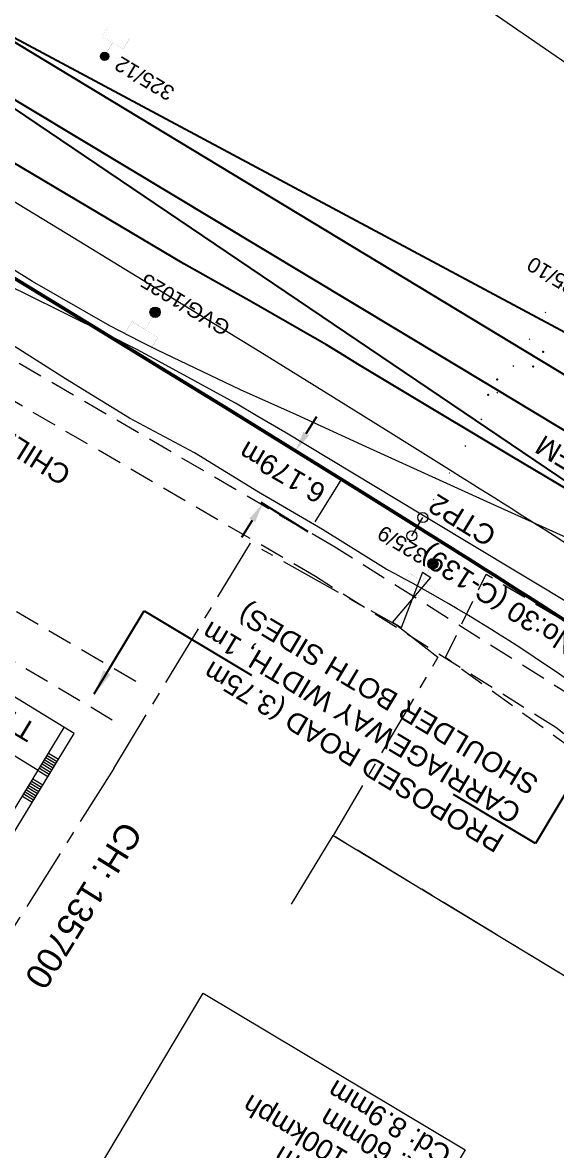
# Model space of a CAD drawing. Header units: metres. Extents: x 560405 to 1249476, y 3385111 to 6787087.
# Drawn here: x 623897.8 to 623951, y 3393837.5 to 3393949.8 of the extents above; entities that cross this region are included whole.
import ezdxf

# ---------------------------------------------------------------- set-up
doc = ezdxf.new("R2010")
doc.units = ezdxf.units.M
doc.header["$MEASUREMENT"] = 0
doc.header["$PDSIZE"] = 0.05
for name, pattern in [('ACAD_ISO07W100', [3, 0, -3]), ('CENTER', [2, 1.25, -0.25, 0.25, -0.25]), ('DASHED', [0.75, 0.5, -0.25])]:
    doc.linetypes.add(name, pattern=pattern)
doc.layers.get('Defpoints').update_dxf_attribs({"color": 5, "lineweight": 0})
for name, color, linetype, lineweight in [('Cardinal_Leader', 10, 'Continuous', 0), ('Cart Track', 34, 'Continuous', 0), ('Commercial Building Pucca', 7, 'Continuous', 13), ('DOTED LINE', 7, 'ACAD_ISO07W100', 18), ('Exg track', 7, 'Continuous', 0), ('Existing IR Track', 143, 'Continuous', 0), ('Existing Railway Boundary', 7, 'CENTER', 0), ('Gate', 7, 'Continuous', 13), ('Grill', 7, 'Continuous', 13), ('OHE MAST', 7, 'Continuous', 0), ('OHE MAST TEXT', 7, 'Continuous', 0), ('Parking Area', 7, 'Continuous', 13), ('Proposed Chainage', 10, 'Continuous', 0), ('Proposed Curve_Details', 10, 'Continuous', 0), ('PROPOSED DFCC TRACK', 1, 'Continuous', 0), ('PROPOSED FEATURES', 1, 'Continuous', 0), ('proposed structure', 1, 'Continuous', 0), ('Proposed TPTC Chainages', 10, 'Continuous', 0), ('Text', 7, 'Continuous', 0)]:
    doc.layers.add(name, color=color, linetype=linetype, lineweight=lineweight)
for name, color, linetype in [('Dimension', 10, 'Continuous'), ('OP-3 CH UP', 7, 'Continuous'), ('Point Code', 7, 'Continuous'), ('PROPOSED ROADS', 10, 'DASHED')]:
    doc.layers.add(name, color=color, linetype=linetype)
doc.styles.add('ARIAL', font='arial.ttf')
doc.styles.get("Standard").update_dxf_attribs({"font": 'arial.ttf'})
doc.styles.add('Style-Arial', font='arial.ttf')
doc.linetypes.add('F-LINE', pattern='A,0.6,["X",Standard,S=0.3,R=0,X=0,Y=-0.15],0.1', length=0.7)
doc.dimstyles.new('ISO-25', dxfattribs={"dimtxt": 2.5, "dimasz": 2.5, "dimexe": 1.25, "dimexo": 0.625, "dimtad": 1, "dimdec": 3, "dimtxsty": 'Standard', "dimcen": 2.5, "dimadec": 0, "dimazin": 0, "dimtfac": 1, "dimtdec": 3, "dimtmove": 0, "dimatfit": 3, "dimfxl": 1, "dimarcsym": 0})
doc.dimstyles.get("Standard").update_dxf_attribs({"dimtxt": 2.5, "dimasz": 2.5, "dimexe": 0.18, "dimexo": 0.0625, "dimgap": 0.09, "dimtad": 0, "dimtih": 1, "dimtoh": 1, "dimdec": 3, "dimzin": 0, "dimdsep": 46, "dimtxsty": 'Standard', "dimcen": 0.09, "dimaunit": 1, "dimadec": 4, "dimazin": 0, "dimtfac": 1, "dimtdec": 3, "dimtofl": 0, "dimtmove": 0, "dimatfit": 3, "dimfxl": 1, "dimtolj": 1, "dimtzin": 0, "dimarcsym": 0})

# ---------------------------------------------------------------- blocks, each defined once
blk = doc.blocks.new('GT')
at = {"layer": 'Gate'}
for p, q in [((-0.5, -0.5), (-0.5, 0.5)), ((-0.5, 0.5), (0.5, -0.5)), ((0.5, 0.5), (0.5, -0.5))]:
    blk.add_line(p, q, dxfattribs=at)
at = {"layer": 'Gate', "flags": 128}
blk.add_lwpolyline([(0.5, 0.5), (-0.5, -0.5)], dxfattribs=at)
blk = doc.blocks.new('OHE MAST')
h = blk.add_hatch(color=256)
edge = h.paths.add_edge_path()
edge.add_arc((0, 0), 0.4115136487034073, 0, 360)
at = {"lineweight": 13, "const_width": 0.008, "flags": 128}
for points in [[(1.200000000093132, 2.8), (1.200000000093132, 1.6), (-1.199999999906868, 1.6), (-1.199999999906868, 2.8)], [(9.313225746154786e-11, 1.6), (0, 0)]]:
    blk.add_lwpolyline(points, dxfattribs=at)
blk.add_circle((0, 0), 0.4115136487034073)
blk = doc.blocks.new('A$C20F04588')
at = {"layer": 'proposed structure', "color": 1, "extrusion": (0.002465381482220975, -0.0006171628709715249, 0.9999967704968541)}
for p, q in [((1.860701013356447e-05, 15.70212181378156, -0.2982071470318307), (9.320857803453691, 30.94285662006587, -0.311780599572721)), ((8.606279096682556, 27.57026456482708, -0.3121003300889871), (7.625211154692806, 28.17026282660663, -0.309311317694251)), ((8.736713454243727, 27.78354101069272, -0.3122902748488645), (7.755645511788316, 28.3835392720066, -0.3095012624541283)), ((7.954107308411039, 26.50388233643025, -0.3111506062896003), (6.973039365955628, 27.1038805982098, -0.3083615938948642)), ((8.08454166597221, 26.71715878229588, -0.3113405510494777), (7.1034737235168, 27.31715704360977, -0.3085515386547415)), ((8.214976023999043, 26.93043522816151, -0.311530495809355), (7.233908081543632, 27.5304334894754, -0.3087414834146189)), ((8.345410381094553, 27.14371167356148, -0.3117204405692324), (7.364342438639142, 27.74370993487537, -0.3089314281744963)), ((8.475844739121385, 27.35698811942711, -0.3119103853291098), (7.494776796665974, 27.956986380741, -0.3091213729343736)), ((7.171501163044013, 25.22422366263345, -0.3100109377304067), (6.190433220588602, 25.82422192394733, -0.3072219253356705)), ((7.693238593288697, 26.07732944563031, -0.3107707167698455), (6.712170650833286, 26.6773277069442, -0.3079817043751094)), ((7.823672950849868, 26.29060589103028, -0.3109606615297229), (6.842605008394457, 26.89060415234417, -0.3081716491349868)), ((6.519329374772497, 24.15784143470228, -0.3090612139310198), (5.538261432317086, 24.75783969601616, -0.3062722015362837)), ((6.649763731868006, 24.37111788010225, -0.3092511586908971), (5.668695789878257, 24.97111614141613, -0.306462146296161)), ((6.780198089894839, 24.58439432596788, -0.3094411034507745), (5.799130147439428, 25.18439258728176, -0.3066520910560384)), ((6.910632447921671, 24.79767077136785, -0.3096310482106519), (5.92956450546626, 25.39766903314739, -0.3068420358159158)), ((7.041066805017181, 25.01094721723348, -0.3098209929705293), (6.05999886256177, 25.61094547854736, -0.3070319805757932)), ((6.128026301623322, 23.51801209803671, -0.3084913796513877), (5.146958359633572, 24.11801035888493, -0.3057023672566516)), ((6.258460659184493, 23.73128854297101, -0.3086813244112651), (5.277392716729082, 24.33128680475056, -0.3058923120165289)), ((6.388895016745664, 23.94456498883665, -0.3088712691711424), (5.407827074755915, 24.54456325061619, -0.3060822567764063)), ((3.837598981452174, 19.77287771180272, -0.3051559496678246), (2.856531038996764, 20.37287597358227, -0.3023669372731459))]:
    blk.add_line(p, q, dxfattribs=at)
at = {"layer": 'proposed structure', "color": 1, "extrusion": (-0.001672891852247314, 0.001913224689593059, 0.9999967704968541)}
for p, q in [((3.126199162798002, 18.61096316296607, -0.3715439667275334), (10.2981537617743, 30.34239185694605, -0.3819909550747762)), ((18.33521621965338, 25.42899129074067, -0.359145305719703), (9.319521536817774, 30.9406716581434, -0.3847727536207131)), ((15.72723935812246, 21.16302806325257, -0.3553464105221557), (7.690176900243387, 26.07642862945795, -0.3781920598772288)), ((34.9980431626318, 15.24229139089584, -0.311780599572721), (18.33521621965338, 25.42899129074067, -0.359145305719703)), ((6.345118301920593, 19.4092172938399, -0.3676862901801902), (4.357182471081614, 20.62452762480825, -0.3733370718147526)), ((6.345118301920593, 19.4092172938399, -0.3676862901801902), (6.874537604860961, 20.27520782919601, -0.3684574659053029)), ((10.93572840094566, 17.79242792492732, -0.3569133798193679), (6.874537604860961, 20.27520782919601, -0.368457465905325)), ((15.72723935812246, 21.16302806325257, -0.3553464105221557), (9.538510265527293, 11.03989732498303, -0.3463316322183828)), ((14.10246977338102, 18.50533297285438, -0.3529796988140907), (21.74706421315204, 13.83186491811648, -0.331249654416889)), ((10.6416844780324, 12.84439976979047, -0.3479385648869383), (3.457813363871537, 17.23620791919529, -0.3683589860726826)), ((10.93572840094566, 17.79242792492732, -0.3569133798193679), (10.40630909812171, 16.92643739003688, -0.3561422040942551)), ((12.39424492896069, 15.71112705860287, -0.3504914224596795), (10.40630909812171, 16.92643739003688, -0.3561422040942551)), ((23.37183379789349, 16.48956000898033, -0.333616366124954), (17.18310470529832, 6.366429270245135, -0.3246015878211811)), ((31.40889625577256, 11.57615944277495, -0.3107707167698808), (23.37183379789349, 16.48956000898033, -0.333616366124954)), ((26.84493674803525, 4.110723794903606, -0.3041226501741729), (34.01687311741989, 15.84212267026305, -0.3145696119674282)), ((25.67974183615297, 4.779081791639328e-06, -0.2982071470318307), (0.001326066558249295, 15.70425967359915, -0.2982090510172384)), ((0.9798524352954701, 15.10010524559766, -0.3684175025339465), (0.9823945896932855, 15.10426353989169, -0.3684212055485722)), ((25.67974183615297, 4.779081791639328e-06, -0.2982071470318307), (34.9980431626318, 15.24229139089584, -0.311780599572721)), ((10.76947534421925, 13.05343196820468, -0.3481247107516146), (12.56117716606241, 11.95808789273724, -0.3430317315960452)), ((13.09059646888636, 12.82407842809334, -0.3438029073211227), (12.56117716606241, 11.95808789273724, -0.3430317315959878)), ((13.09059646888636, 12.82407842809334, -0.343802907321158), (17.15178726508748, 10.34129852429032, -0.3322588212351524)), ((31.93049162812531, 12.4293520883657, -0.311530495809355), (32.91166167333722, 11.8295208089985, -0.3087414834146189)), ((32.0608904712135, 12.64265024941415, -0.3117204405692324), (33.04206051642541, 12.04281897004694, -0.3089314281744963)), ((32.19128931430168, 12.85594841092825, -0.3119103853291098), (33.1724593595136, 12.25611713156104, -0.3091213729343736)), ((32.32168815738987, 13.06924657244235, -0.3121003300889871), (33.30285820260178, 12.46941529307514, -0.309311317694251)), ((32.45208700047806, 13.28254473349079, -0.3122902748488645), (33.43325704568997, 12.68271345412359, -0.3095012624541283)), ((31.40889625577256, 11.57615944277495, -0.3107707167698455), (32.39006630110089, 10.97632816340774, -0.3079817043751094)), ((31.53929509886075, 11.78945760428905, -0.3109606615297229), (32.52046514407266, 11.18962632492185, -0.3081716491349868)), ((31.66969394194894, 12.0027557653375, -0.3111506062896003), (32.65086398716085, 11.40292448597029, -0.3083615938948642)), ((31.80009278503712, 12.2160539268516, -0.3113405510494777), (32.78126283024903, 11.61622264748439, -0.3085515386547415)), ((17.15178726508748, 10.34129852382466, -0.3322588212351302), (16.62236796214711, 9.475307988934219, -0.3314876455100528)), ((22.02677519957069, 9.822348673362285, -0.3231105964279727), (20.03883936873171, 11.03765900433064, -0.3287613780624778)), ((22.55619450251106, 10.68833920825273, -0.3238817721530723), (22.02677519968711, 9.822348672896624, -0.3231105964279375)), ((26.61738529871218, 8.205559304449707, -0.3123376860670446), (22.55619450251106, 10.68833920825273, -0.3238817721531076)), ((30.62650319724344, 10.29637047462165, -0.3096310482106519), (31.60767324257176, 9.696539195254445, -0.3068420358159158)), ((30.75690204033162, 10.5096686356701, -0.3098209929705293), (31.73807208565995, 9.909837356302887, -0.3070319805757932)), ((30.88730088341981, 10.7229667971842, -0.3100109377304067), (31.86847092874814, 10.12313551781699, -0.3072219253356705)), ((9.870106236892752, 9.66511226259172, -0.3431466250095445), (15.80831798922736, 6.034829041454941, -0.3262670369510005)), ((16.62236796214711, 9.475307988934219, -0.3314876455100175), (18.41406978399027, 8.379963913466781, -0.3263946663544129)), ((29.84411013883073, 9.016581506468356, -0.3084913796513877), (30.82528018404264, 8.416750227101147, -0.3057023672566516)), ((29.97450898191892, 9.229879667516798, -0.3086813244112651), (30.95567902713083, 8.63004838814959, -0.3058923120165289)), ((30.1049078250071, 9.443177829030901, -0.3088712691711424), (31.08607787021901, 8.843346549663693, -0.3060822567764063)), ((30.23530666809529, 9.656475990545005, -0.3090612139310198), (31.2164767133072, 9.056644711177796, -0.3062722015362837)), ((30.36570551106706, 9.869774151593447, -0.3092511586908971), (31.34687555639539, 9.269942872226238, -0.306462146296161)), ((30.49610435415525, 10.08307231310755, -0.3094411034507745), (31.47727439948358, 9.483241033740342, -0.3066520910560384)), ((25.47015003196429, 3.779123566113412, -0.3057880993039923), (18.28627891780343, 8.170931715518236, -0.3262085204897366)), ((26.08796599577181, 7.339568769093603, -0.311566510341945), (26.61738529871218, 8.205559304449707, -0.3123376860670578)), ((28.07590182661079, 6.124258438125253, -0.3059157287074047), (26.08796599577181, 7.339568769093603, -0.311566510341923)), ((27.55430645437445, 5.2710657925345, -0.3051559496678246), (28.53547649958637, 4.671234513167292, -0.3023669372731459))]:
    blk.add_line(p, q, dxfattribs=at)
for centre, start, end in [((3.978785671090319, 18.09008640140926, -0.3411656057122664), 148.5608074861788, 238.5608074880598), ((10.39111174931974, 10.51897688850534, -0.341165605711564), 148.5608074861788, 238.5608074880598), ((16.32934343003656, 6.888687023619512, -0.3411656057104001), 238.5608074880598, 328.5608074861788), ((25.9911962121823, 4.632977419376445, -0.3411656057122864), 238.5608074880598, 328.5608074861788)]:
    blk.add_arc(centre, 1, start, end, dxfattribs=at)
blk = doc.blocks.new('*D109')
at = {"layer": 'Defpoints', "color": 0, "lineweight": 9, "transparency": 16777216}
for p in [(623924.9922187282, 3393907.140723585), (623929.5761672622, 3393904.287976295), (623926.3113564961, 3393899.041901896)]:
    blk.add_point(p, dxfattribs=at)
at = {"layer": 'Dimension', "color": 0, "lineweight": -2, "transparency": 16777216}
for p, q in [((623926.0489593961, 3393908.838751606), (623927.1057000642, 3393910.536779627)), ((623929.5231038865, 3393904.320999441), (623924.8393962064, 3393907.235830245)), ((623926.2582931204, 3393899.074925042), (623921.5745854401, 3393901.989755846)), ((623920.670667294, 3393900.196621165), (623919.6139266258, 3393898.498593143))]:
    blk.add_line(p, q, dxfattribs=at)
at = {"layer": 'Dimension', "color": 0, "lineweight": 9, "transparency": 16777216}
for points in [[(623925.7659547261, 3393909.014875051), (623926.3319640663, 3393908.662628161), (623924.9922187282, 3393907.140723585)], [(623920.387662624, 3393900.37274461), (623920.9536719641, 3393900.02049772), (623921.7274079619, 3393901.894649186)]]:
    blk.add_solid(points, dxfattribs=at)
at = {"layer": 'Dimension', "color": 0, "lineweight": 0, "transparency": 16777216, "insert": (623923.6551837383, 3393904.992303498), "char_height": 2, "attachment_point": 5, "rotation": 150}
blk.add_mtext('\\A1;6.179m', dxfattribs=at)
blk = doc.blocks.new('IR YARD GVG SURVEY DATA')
for p in [(-381.4386999999406, 210.001900000032), (-382.4147999999113, 208.5265999999829), (-386.0089999999618, 207.2272999999113), (-386.905999999959, 205.7076000003144)]:
    blk.add_point(p)
at = {"layer": 'Point Code'}
for points in [[(467.6496103111619, -301.866254192089), (427.1227922331506, -277.4377015407768), (418.4099080002667, -272.1836949850393), (410.1045325289456, -267.2197280222442), (403.515387931736, -263.263961283004), (394.6992683585562, -257.9965275706503), (386.004969568909, -252.7974097721962), (377.3042590739649, -247.5810631991004), (364.8640687515467, -240.168864791914), (361.7940432736493, -238.3374724998542), (355.0162191144847, -234.2833804666792), (346.1260322494792, -228.9367470988745), (338.3954696816083, -224.2847900101639), (327.5870928495417, -217.7978238611768), (288.3266876242618, -194.1322987631678), (232.3654666502473, -160.4596474803245), (-42.457944913506, 4.860599313316868), (-275.0407789099891, 144.9144003323346), (-381.883533657284, 209.2644344453909), (-440.2677551729898, 244.5342453941082), (-468.8268857150685, 261.6845632153928)], [(469.59662819951, -308.5986517633875), (418.0004446375572, -277.6348456804273), (393.5273563146798, -262.9309721758385), (385.0562953778223, -257.8288366241591), (376.2976407405612, -252.5805431762125), (367.5535959162706, -247.3370964195466), (358.8191394733252, -242.0937824080071), (349.728335489501, -236.6197789354667), (341.1100180816398, -231.4411491755618), (332.6588099496242, -226.3503659383037), (324.1754077804134, -221.2742638191098), (315.4675063928215, -216.0447026537136), (291.60617584411, -201.7418365160161), (286.5175081846273, -198.6022091253867), (229.6975189846754, -164.5756109892135), (-44.93120048456618, 0.80944272703141), (-277.5737469796792, 140.8444503059364), (-386.4566428520636, 206.4833873087807), (-446.0607546468921, 242.2842125915448), (-475.4482587726435, 259.7013111621523)], [(-359.3354392615492, 201.2627382829181), (-440.2889726077225, 244.5448068690408)], [(-370.4281217708755, 191.2172618827545), (-446.0007531960624, 242.2405217937736)]]:
    blk.add_lwpolyline(points, dxfattribs=at)

msp = doc.modelspace()

# ---------------------------------------------------------------- hatches: boundary and pattern name
at = {"lineweight": 18}
h = msp.add_hatch(color=3, dxfattribs=at)
edge = h.paths.add_edge_path()
edge.add_arc((623911.001186574, 3393920.923022247), 0.514392060879259, 149.0208306544455, 509.0208306544455)
h = msp.add_hatch(color=3, dxfattribs=at)
edge = h.paths.add_edge_path()
edge.add_arc((623938.6611644272, 3393895.887430246), 0.514392060879259, 0, 360)

# ---------------------------------------------------------------- linework, layer by layer
at = {"color": 3, "lineweight": 18, "const_width": 0.009999999999999998, "flags": 128}
for points in [[(623909.9717337616, 3393919.208313261), (623911.001186574, 3393920.923022247)], [(623907.9136124128, 3393918.694371131), (623908.6857020219, 3393919.980402871), (623911.2577655013, 3393918.436223652), (623910.4856758921, 3393917.150191912)], [(623937.6317116148, 3393894.17272126), (623938.6611644272, 3393895.887430246)], [(623935.5735902659, 3393893.658779129), (623936.3456798751, 3393894.944810869), (623938.9177433545, 3393893.400631651), (623938.1456537453, 3393892.114599911)]]:
    msp.add_lwpolyline(points, dxfattribs=at)
at = {"color": 3, "lineweight": 18}
for centre in [(623911.001186574, 3393920.923022247), (623938.6611644272, 3393895.887430246)]:
    msp.add_circle(centre, 0.514392060879259, dxfattribs=at)
at = {"layer": 'Cardinal_Leader', "linetype": 'Continuous', "lineweight": 13}
msp.add_line((623936.578543979, 3393898.664146429), (623937.6666200594, 3393900.484904967), dxfattribs=at)
for centre in [(623937.6666200594, 3393900.484904967), (623936.578543979, 3393898.664146429)]:
    msp.add_circle(centre, 0.5, dxfattribs=at)
at = {"layer": 'Cart Track', "lineweight": 13, "flags": 128}
msp.add_lwpolyline([(624022.1466535956, 3393908.644314326), (623968.0222886737, 3393934.651795278), (623937.7899382015, 3393955.435715294), (623907.6148539061, 3393975.874038812), (623890.7465859161, 3393986.152278524), (623867.3523035945, 3393999.629938279), (623841.0381885798, 3394014.09232293), (623813.6485584349, 3394032.075627209), (623771.0489395291, 3394054.099128449), (623743.396274326, 3394064.171651078), (623727.9439560322, 3394071.698086912), (623718.2029665776, 3394069.962076964), (623704.0514687115, 3394072.60378654)], dxfattribs=at)
at = {"layer": 'Commercial Building Pucca', "flags": 128}
msp.add_lwpolyline([(623924.5784792668, 3393861.998959843), (623928.719906454, 3393868.841518903), (623959.9139835007, 3393849.961448214), (623955.7725563134, 3393843.118889153)], dxfattribs=at)
at = {"layer": 'DOTED LINE', "color": 1, "linetype": 'ACAD_ISO07W100', "lineweight": 18}
msp.add_line((623937.1222830248, 3393899.574025648), (624018.7641670767, 3394036.115252114), dxfattribs=at)
at = {"layer": 'Existing IR Track', "color": 0, "lineweight": 25, "flags": 128}
msp.add_lwpolyline([(623960.6497571715, 3393898.201574673), (623960.6468782291, 3393898.203361883), (623952.1686404389, 3393903.219427767), (623946.5296738113, 3393906.562094151), (623935.5181425931, 3393913.152651154), (623931.1794917557, 3393915.749383613), (623929.8494179731, 3393916.577369055), (623928.077997176, 3393917.66367791), (623927.6074145741, 3393917.939126702), (623920.5973849283, 3393921.953141537), (623913.8450784278, 3393925.754936311), (623887.1061295187, 3393941.601919482)], dxfattribs=at)
at = {"layer": 'Existing IR Track', "color": 3, "lineweight": 18, "ltscale": 5, "flags": 128}
for points in [[(623995.304330102, 3393877.353087639), (623975.4520910996, 3393887.729181955), (623971.8401746645, 3393889.380703028), (623964.0248667913, 3393892.967849035), (623954.0494021605, 3393897.535224805), (623944.4363457845, 3393901.881465079), (623932.0245451275, 3393907.538058566), (623925.0889387652, 3393910.698916125), (623919.506177112, 3393913.1902555), (623911.2251508004, 3393917.152236232), (623909.5184575397, 3393918.009575721), (623908.5568762355, 3393918.500619052), (623906.4957573235, 3393919.581229306), (623898.7951969446, 3393923.976637461), (623893.6539811483, 3393927.165742955)], [(624127.8945142401, 3393786.278406099), (624096.2874418963, 3393805.238696989), (624018.9212760993, 3393851.881746238), (623994.5328880866, 3393866.52725508), (623948.0536897758, 3393894.451353099), (623941.8093896993, 3393898.190526737), (623923.9358116667, 3393908.970439797), (623921.245269546, 3393910.548379398), (623918.9973125698, 3393911.879865771), (623910.9200244057, 3393916.294115083), (623909.1906814876, 3393917.212012399), (623908.1155464165, 3393917.760425903), (623906.1161450075, 3393918.781730298), (623898.0935901235, 3393922.767962337), (623895.7675603038, 3393923.878350349)]]:
    msp.add_lwpolyline(points, dxfattribs=at)
at = {"layer": 'Existing Railway Boundary', "color": 36, "lineweight": 20, "ltscale": 5}
for p, q in [((623906.8814270013, 3393875.511832102), (623896.7308838095, 3393859.431307592)), ((624021.972684709, 3393812.249321262), (623928.719906454, 3393868.841518903))]:
    msp.add_line(p, q, dxfattribs=at)
at = {"layer": 'Existing Railway Boundary', "color": 36, "lineweight": 20, "ltscale": 5, "flags": 128}
for points in [[(623906.8814270013, 3393875.511832102), (623920.5010453606, 3393897.951782303), (623935.0695305055, 3393889.779997416)], [(623935.0633772818, 3393889.772849064), (623939.1707668647, 3393886.572009075), (623928.719906454, 3393868.841518903)]]:
    msp.add_lwpolyline(points, dxfattribs=at)
at = {"layer": 'Grill', "color": 10, "linetype": 'F-LINE', "lineweight": 13, "ltscale": 5, "flags": 128}
for points in [[(624777.2946276758, 3393405.064134479), (624328.8564055298, 3393656.250616519), (624322.3136873507, 3393659.916101648), (624315.7749482176, 3393663.583387932), (624309.2462950738, 3393667.253072919), (624302.722809053, 3393670.931936054), (624296.2088873492, 3393674.621525811), (624289.706281615, 3393678.324868904), (624283.2167634007, 3393682.044974789), (624276.736590286, 3393685.788031412, -0.01275446457818694), (624190.1042950297, 3393739.034674017), (624183.8381090391, 3393743.125887812), (624177.5881793458, 3393747.235804532), (624171.3472952937, 3393751.36496828), (624165.1135711096, 3393755.510439842), (624158.8850982051, 3393759.669288919), (624152.6574169687, 3393763.840287982), (624146.4349172835, 3393768.016278829), (624140.2118029916, 3393772.196913349), (624017.6744089043, 3393854.530360674), (624011.4483427434, 3393858.712977396), (624005.2182489973, 3393862.894062119), (623998.9779071915, 3393867.073544058), (623992.731690731, 3393871.244240787), (623986.4751254665, 3393875.404901832), (623980.2062823576, 3393879.552564163), (623973.9232516146, 3393883.684247938), (623967.6294238399, 3393887.793509146, 0.004000562040747724), (623940.573756984, 3393905.082649282), (623934.2006406139, 3393909.067831786), (623927.8117117758, 3393913.033796689), (623921.414243359, 3393916.980173814), (623915.0101369027, 3393920.909948273), (623908.6012708783, 3393924.826115411), (623902.1921077274, 3393928.730092206), (623895.777985513, 3393932.62885044), (623889.3645964544, 3393936.523043198), (623855.7286428883, 3393956.943102437)], [(624177.7050018697, 3393731.977118797), (624177.7050018695, 3393731.977118797), (624169.159668705, 3393737.224530751), (624164.1613229347, 3393740.531592376), (624157.9047577521, 3393744.692253367), (624151.6585415301, 3393748.862949935), (624145.4232628281, 3393753.039037412), (624139.190636525, 3393757.221817459), (624132.9624612834, 3393761.405850158), (624010.4242238544, 3393843.73986408), (624004.1990010354, 3393847.921914204), (623997.9739682394, 3393852.099600748), (623991.7513502893, 3393856.267205226), (623985.5228772587, 3393860.426054388), (623979.2891531561, 3393864.571525896), (623973.0482690574, 3393868.700689672), (623966.9319862302, 3393873.086736233), (623960.9522292955, 3393877.65465506, 0.04858971061230374), (623934.0221614751, 3393895.341436047), (623927.6770347548, 3393899.309116304), (623921.2954657832, 3393903.007449674), (623914.9265297981, 3393906.936226129), (623908.4610966014, 3393910.390174909), (623902.0704361316, 3393914.295217459), (623895.5945500452, 3393918.405106327), (623889.1146029518, 3393922.18123635), (623882.6478947328, 3393925.718722278), (623849.0293254206, 3393945.802089728)]]:
    msp.add_lwpolyline(points, format="xyb", dxfattribs=at)
at = {"layer": 'OP-3 CH UP', "color": 40, "lineweight": 9, "true_color": 0xf8d731}
for radius in [8763.390204008203, 8182.523579919245, 7294.120923781302]:
    msp.add_circle((624059.7714463129, 3393874.418761324), radius, dxfattribs=at)
at = {"layer": 'Parking Area', "color": 3, "linetype": 'DASHED', "lineweight": 18, "ltscale": 5, "flags": 128}
msp.add_lwpolyline([(623939.9217051214, 3393886.541845921), (623943.960270187, 3393894.859978764), (623993.6468894408, 3393865.108709257), (624018.2118696686, 3393850.255010077), (624011.187582798, 3393838.401362608), (623985.5500055973, 3393853.674389728), (623939.9217051214, 3393886.541845921)], close=True, dxfattribs=at)
msp.add_lwpolyline([(623939.9217051214, 3393886.541845921), (623943.960270187, 3393894.859978764), (623993.6468894408, 3393865.108709257), (624018.2118696686, 3393850.255010077), (624011.187582798, 3393838.401362608), (623985.5500055973, 3393853.674389728), (623939.9217051214, 3393886.541845921)], close=True, dxfattribs=at)
at = {"layer": 'Proposed Chainage', "linetype": 'Continuous', "lineweight": 0, "flags": 128}
msp.add_lwpolyline([(623926.9360053075, 3393900.043928282), (623929.5770971597, 3393904.289471101)], dxfattribs=at)
at = {"layer": 'Proposed Curve_Details'}
msp.add_lwpolyline([(623926.5842770182, 3393811.926163391), (623900.5202405499, 3393827.510592344), (623915.8019165773, 3393853.135578218), (623941.8659530455, 3393837.551149265)], close=True, dxfattribs=at)
at = {"layer": 'PROPOSED DFCC TRACK', "color": 1, "linetype": 'Continuous', "lineweight": 50, "flags": 128}
msp.add_lwpolyline([(624136.5871320462, 3393766.801381815), (624014.0493163792, 3393849.135112377), (624007.8236718869, 3393853.317445802), (624001.5961085272, 3393857.496831495), (623995.3646285575, 3393861.670374765), (623989.1272839948, 3393865.835147588), (623982.8821393113, 3393869.988213864), (623976.6272757074, 3393874.126626918), (623970.3607954927, 3393878.247427164), (623964.0807846731, 3393882.347667235, 0.003999105526409597), (623937.122582019, 3393899.574525698), (623930.7634564501, 3393903.550959595), (623924.3913572715, 3393907.506477388), (623918.0081550705, 3393911.444054177), (623911.6157383755, 3393915.366655407), (623905.2159751285, 3393919.27726025), (623898.810716646, 3393923.178858618), (623892.4018016879, 3393927.074448332)], format="xyb", dxfattribs=at)
at = {"layer": 'PROPOSED ROADS', "color": 1, "linetype": 'DASHED', "lineweight": 13, "ltscale": 5}
msp.add_line((623906.7318801977, 3393880.315530362), (623866.0634268768, 3393904.537429657), dxfattribs=at)
for points in [[(624015.3328352122, 3393837.981037005), (624013.3530652294, 3393837.605097022, -0.2047619711711043), (624012.5852906206, 3393837.77379295), (623980.2357524452, 3393860.879367659), (623952.8774094896, 3393882.474527192), (623928.802484825, 3393897.592661425), (623860.6493235613, 3393937.241489789, 0.4073911202399321), (623840.3205664355, 3393932.119440434), (623837.3226348314, 3393927.232427469), (623836.3093828674, 3393925.409940622)], [(624004.8749118483, 3393832.073475719), (624006.0555069911, 3393832.613812688, 0.3940248266576944), (624006.5506643887, 3393837.7829245), (623978.2032143543, 3393858.030018015), (623950.9114193257, 3393879.577767379), (623926.9636067939, 3393894.613790231), (623863.8652913793, 3393931.307020448, 0.4343032941410223), (623849.6076467017, 3393929.355552941, 0.4291453320013816), (623855.075656432, 3393915.699283212), (623909.1203452601, 3393884.182056956)], [(623906.7318801977, 3393880.315530362), (623876.6920112685, 3393898.207105296), (623864.3644250944, 3393905.472704205), (623850.8938327542, 3393912.888059674, 0.3944816332355008), (623831.0401620733, 3393907.855261699), (623829.5629860109, 3393905.555984937)]]:
    msp.add_lwpolyline(points, format="xyb", dxfattribs=at)

# ---------------------------------------------------------------- block references
at = {"color": 1, "linetype": 'Continuous', "extrusion": (3.589380218799896e-06, 5.761475053503294e-06, 0.999999999976961), "rotation": 0.06002947091319573}
msp.add_blockref('A$C20F04588', (623867.9535794524, 3393863.709593385, -243.3961821063488), dxfattribs=at)
at = {"layer": 'Gate', "xscale": 5.827743451108695, "yscale": 0.9997814888905844, "zscale": 2.413808199592876, "rotation": 59.28387401473026}
msp.add_blockref('GT', (623936.5585465379, 3393892.284688951), dxfattribs=at)
msp.add_blockref('GT', (623936.5585465379, 3393892.284688951), dxfattribs=at)
at = {"layer": 'OHE MAST', "color": 2, "rotation": 329.0208306544455}
msp.add_blockref('OHE MAST', (623905.9650955497, 3393946.395959163), dxfattribs=at)
at = {"layer": 'Point Code'}
msp.add_blockref('IR YARD GVG SURVEY DATA', (624331.075, 3393706.9861), dxfattribs=at)

# ---------------------------------------------------------------- texts
at = {"layer": 'Exg track', "color": 0, "style": 'ARIAL'}
msp.add_text('FM', height=2, rotation=149, dxfattribs=at).set_placement((623953.1476461292, 3393906.707609804))
at = {"layer": 'OHE MAST TEXT', "style": 'ARIAL'}
for s, p in [('325/12', (623913.078450708, 3393943.172510273)), ('325/10', (623954.1295643348, 3393923.2391703))]:
    msp.add_text(s, height=1.5, rotation=149, dxfattribs=at).set_placement(p)
at = {"layer": 'OHE MAST TEXT', "color": 3, "lineweight": 18, "style": 'ARIAL'}
for s, p in [('GVG/1025', (623918.6334577879, 3393919.776617065)), ('325/9', (623938.2412401368, 3393897.076226339))]:
    msp.add_text(s, height=1.5, rotation=149, dxfattribs=at).set_placement(p)
at = {"layer": 'Proposed Chainage', "color": 1, "lineweight": 0, "insert": (623908.7900940477, 3393869.793879049), "char_height": 2.5, "attachment_point": 4, "rotation": 238.11484385062948, "line_spacing_factor": 0.6, "style": 'Style-Arial'}
msp.add_mtext('CH: 135700', dxfattribs=at)
at = {"layer": 'Proposed Curve_Details', "color": 1, "style": 'ARIAL'}
msp.add_text('Curve No:30 (C-139)', height=2, rotation=147.4205665963852, dxfattribs=at).set_placement((623960.111064122, 3393883.875476019))
at = {"layer": 'Proposed Curve_Details', "color": 1, "lineweight": 0, "insert": (623940.7137583275, 3393837.617496591), "char_height": 2, "attachment_point": 7, "rotation": 149.12359603455067, "line_spacing_factor": 0.8399999999999999, "style": 'Style-Arial'}
msp.add_mtext('Curve No:30 (139) (LH)\\PDegree: 0.875%%D\\PDelta:  2%%D38\'09"\\PRadius: 2000.0m\\PTTL: 76.0m\\PTRL: 60.0m\\PCCL: 32.0m\\PVmax: 100kmph\\PCa: 60mm\\PCd: 8.9mm', dxfattribs=at)
at = {"layer": 'PROPOSED FEATURES', "linetype": 'Continuous', "lineweight": 0, "insert": (623902.2717145709, 3393904.413574727), "char_height": 2, "width": 55.34324568736085, "attachment_point": 4, "rotation": 148, "line_spacing_factor": 0.6, "style": 'Style-Arial'}
msp.add_mtext('CHILDREN PARK', dxfattribs=at)
at = {"layer": 'Proposed TPTC Chainages', "color": 1, "lineweight": 0, "insert": (623944.641419683, 3393898.362700731), "char_height": 2, "attachment_point": 4, "rotation": 148.5471775384204, "line_spacing_factor": 0.6, "style": 'ARIAL'}
msp.add_mtext('\\pxsm1;CTP2', dxfattribs=at)
at = {"layer": 'Text', "color": 1, "linetype": 'Continuous', "extrusion": (4.563664241812666e-05, 7.609276708154611e-05, 0.999999996063594), "insert": (623944.9045690012, 3393867.034129255, -1778.103719138534), "char_height": 2, "attachment_point": 1, "text_direction": (-0.8582763247610347, 0.5131878314561611, 1.1896760145418222e-07), "style": 'ARIAL'}
msp.add_mtext_dynamic_manual_height_columns('PROPOSED ROAD (3.75m CARRIAGEWAY WIDTH, 1m SHOULDER BOTH SIDES)', width=38.40082002428743, gutter_width=3, heights=[0], dxfattribs=at)
at = {"layer": 'Text', "color": 1, "linetype": 'Continuous', "extrusion": (-0.001020173809212885, 0.0006561355922752083, 0.9999992643654714), "insert": (623898.2910878981, 3393878.073118094, -265.5451076256247), "char_height": 2, "attachment_point": 1, "text_direction": (-0.8555066126976563, 0.517790464818686, -0.001212507085152922), "style": 'ARIAL'}
msp.add_mtext_dynamic_manual_height_columns('\\pxql;TYPE III QTRs', width=42.96337188053999, gutter_width=3, heights=[0], dxfattribs=at)

# ---------------------------------------------------------------- dimensions: what is measured, and where the dimension line sits
at = {"layer": 'Dimension', "color": 10, "lineweight": 0}
dim = msp.add_linear_dim(base=(623924.9922187282, 3393907.140723585), p1=(623926.3113564958, 3393899.041901896), p2=(623929.576167262, 3393904.287976295), angle=58.104589150908915, dimstyle='Standard', override={"dimtxt": 2, "dimasz": 2, "dimpost": 'm'}, dxfattribs=at)
dim.commit()
dim.dimension.update_dxf_attribs({"geometry": '*D109', "text_midpoint": (623923.6551837383, 3393904.992303498), "dimtype": 161, "text_rotation": 150})

# ---------------------------------------------------------------- leaders
at = {"layer": 'PROPOSED DFCC TRACK', "linetype": 'Continuous', "lineweight": 0}
for points in [[(623904.9421913312, 3393882.9258981), (623909.8946231734, 3393891.208547693), (623920.5950849463, 3393884.810437159)], [(623954.855563041, 3393878.043127434), (623948.8782249119, 3393868.046382643), (623940.7160725173, 3393872.926765782)]]:
    msp.add_leader(points, dimstyle='ISO-25', override={"dimtxt": 3, "dimtad": 0, "dimzin": 2}, dxfattribs=at)

doc.saveas('drawing.dxf')
